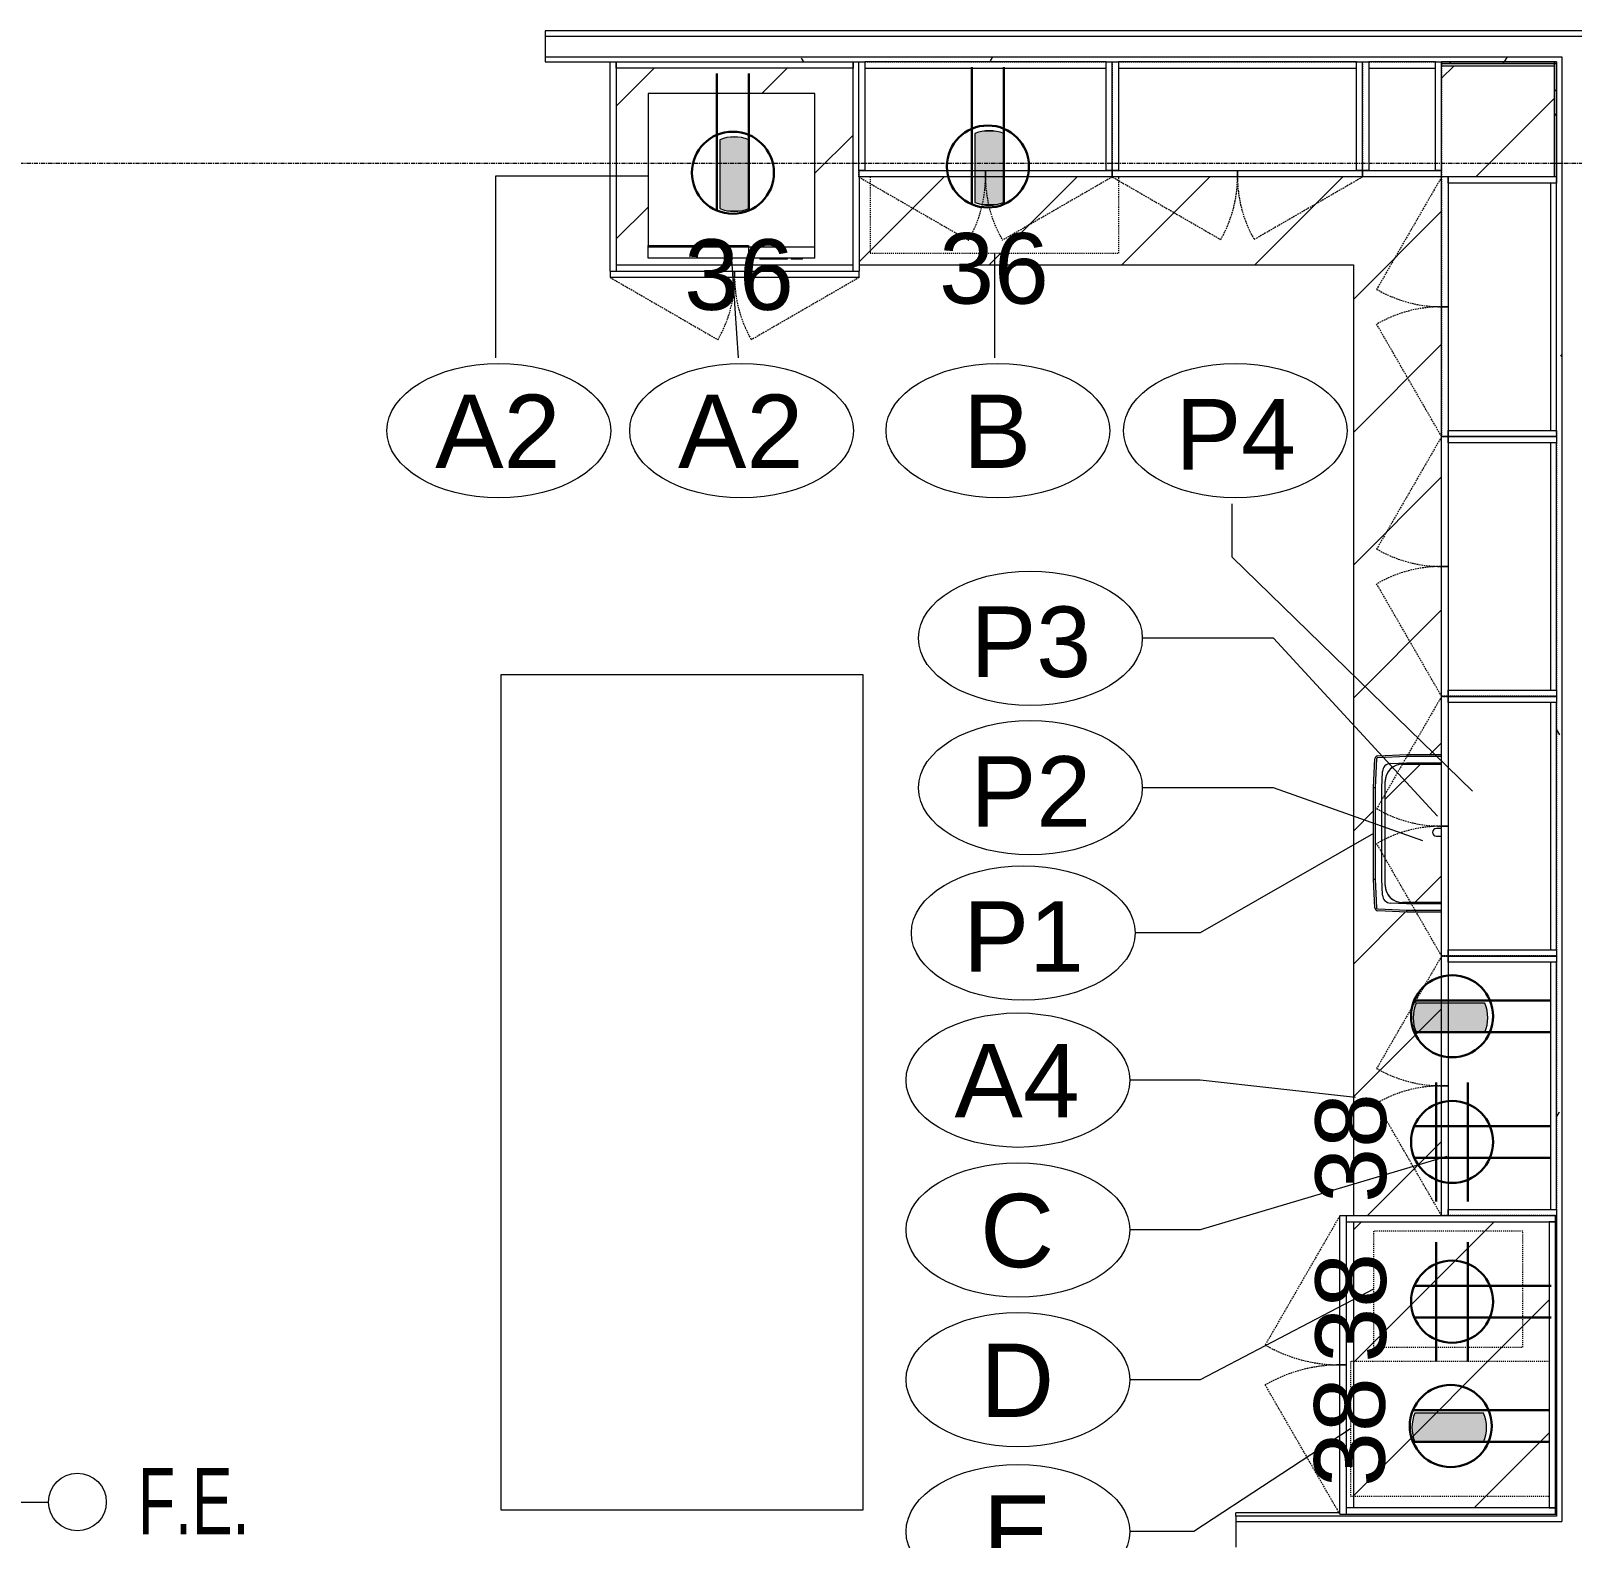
# Model space of a CAD drawing. Header units: inches. Extents: x -203 to 2070, y -968 to 768.
# Drawn here: x 995.4 to 1181.3, y -181.2 to 0.7 of the extents above; entities that cross this region are included whole.
import ezdxf

# ---------------------------------------------------------------- set-up
doc = ezdxf.new("R2010")
doc.units = ezdxf.units.IN
doc.header["$MEASUREMENT"] = 0
for name, pattern in [('Dash_2_', [0.25, 0.125, -0.125]), ('Grid Line 1_2_', [0.875, 0.5, -0.125, 0.125, -0.125]), ('Hidden', [0.28125, 0.1875, -0.09375])]:
    doc.linetypes.add(name, pattern=pattern)
for name, color, linetype, lineweight in [('A-ANNO-NOTE', 131, 'Continuous', 13), ('A-Flor-Eqpm', 7, 'Continuous', 9), ('A-WALL', 113, 'Continuous', 13), ('A-WALL-PATT', 111, 'Continuous', 13), ('I-WALL', 2, 'Continuous', 13), ('Jenner and Block 8fl_BB_dwg', 8, 'Continuous', 9), ('P-SANR-FIXT', 6, 'Continuous', 9), ('P-SANR-FIXT-IDEN', 2, 'Continuous', 9), ('Q-CASE', 31, 'Continuous', 13), ('Q-CASE-HDLN', 31, 'Dash_2_', 9), ('Q-SPCQ', 91, 'Continuous', 13), ('Q-SPCQ-HDLN', 91, 'Dash_2_', 9), ('Q-SPCQ-IDEN', 132, 'Continuous', 9), ('S-GRID', 1, 'Continuous', 9)]:
    doc.layers.add(name, color=color, linetype=linetype, lineweight=lineweight)
doc.styles.add('Arial', font='arial.ttf', dxfattribs={"height": 8.851796})
doc.styles.add('Arial Narrow', font='ARIALN.TTF', dxfattribs={"width": 0.8, "height": 8})
doc.styles.add('Swis721 Lt BT', font='swissl.ttf', dxfattribs={"height": 8.514638})
pattern_1 = [(45, (0, 0), (-8.01788, 8.01788), [])]
pattern_2 = [(0, (0, 0), (30.72, 7.68), [1.267, -21.773, 1.267, -21.773, -122.88]), (0, (0, 0), (30.72, 7.68), [-46.08, 1.267, -44.813, 1.267, -21.773, -53.76]), (0, (0, 0), (30.72, 7.68), [-115.2, 1.267, -14.093, 1.267, -37.133]), (120, (11.52, 3.84), (-22.011075, 22.7643), [1.267, -21.773, 1.267, -21.773, -122.88]), (120, (11.52, 3.84), (-22.011075, 22.7643), [-46.08, 1.267, -44.813, 1.267, -21.773, -53.76]), (120, (11.52, 3.84), (-22.011075, 22.7643), [-115.2, 1.267, -14.093, 1.267, -37.133]), (240, (15.36, 19.2), (-8.708925, -30.4443), [1.267, -21.773, 1.267, -21.773, -122.88]), (240, (15.36, 19.2), (-8.708925, -30.4443), [-46.08, 1.267, -44.813, 1.267, -21.773, -53.76]), (240, (15.36, 19.2), (-8.708925, -30.4443), [-115.2, 1.267, -14.093, 1.267, -37.133])]
pattern_3 = [(45, (0, 0), (-8.01223, 8.01223), []), (135, (0, 0), (-8.01223, -8.01223), [])]

# ---------------------------------------------------------------- blocks, each defined once
blk = doc.blocks.new('Casework 21 - Casework 13-4989505-LEVEL 8 - POWER _ SIGNAL')
at = {"layer": 'Q-CASE', "lineweight": 9}
for p, q in [((1095.76, -77.03), (1052.07, -77.03)), ((1052.07, -77.03), (1052.07, -177.78)), ((1095.76, -177.78), (1095.76, -77.03)), ((1052.07, -177.78), (1095.76, -177.78))]:
    blk.add_line(p, q, dxfattribs=at)
blk = doc.blocks.new('CW Cupbd Combined - Oven Tower 84_h x 24_d _2 Microwaves_-5697845-LEVEL 8 - POWER _ SIGNAL')
at = {"layer": 'Q-CASE', "linetype": 'Hidden', "lineweight": 9}
for p, q in [((2, 31.31), (15.01, 38.83)), ((32.06, 31.31), (19.04, 38.83))]:
    blk.add_line(p, q, dxfattribs=at)
at = {"layer": 'Q-CASE', "lineweight": 9}
for p, q in [((2, 31.31), (17.03, 31.31)), ((2, 31.31), (2, 30.56)), ((17.03, 30.56), (2, 30.56)), ((17.03, 30.56), (17.03, 31.31)), ((17.03, 31.31), (32.06, 31.31)), ((17.03, 31.31), (17.03, 30.56)), ((32.06, 30.56), (17.03, 30.56)), ((32.06, 30.56), (32.06, 31.31))]:
    blk.add_line(p, q, dxfattribs=at)
at = {"layer": 'Q-CASE', "lineweight": 20}
for p, q in [((2, 19.19), (2, 30.56)), ((2.75, 30.56), (2.75, 5.31)), ((31.31, 5.31), (31.31, 30.56)), ((32.06, 30.56), (32.06, 5.31)), ((2.75, 6.06), (31.31, 6.06)), ((2.75, 5.31), (2.75, 6.06)), ((31.31, 6.06), (31.31, 5.31)), ((2.75, 5.31), (2.06, 5.31)), ((31.31, 5.31), (2.75, 5.31)), ((32.06, 5.31), (31.31, 5.31))]:
    blk.add_line(p, q, dxfattribs=at)
at = {"layer": 'Q-CASE', "linetype": 'Hidden', "lineweight": 9}
for centre, start, end in [((2, 31.31), 359.5, 30), ((32.06, 31.31), 150, 180.5)]:
    blk.add_arc(centre, 15.03, start, end, dxfattribs=at)
blk = doc.blocks.new('CW Cupbd Ohead - 36_h x 13 7_8_d - 2 Doors - 1 Shelf-5169157-LEVEL 8 - POWER _ SIGNAL')
at = {"layer": 'Q-CASE', "lineweight": 9}
for p, q in [((2, -2.36), (2.75, -2.36)), ((2, -15.45), (2, -2.36)), ((2.75, -2.36), (2.75, -15.45)), ((31.83, -2.36), (2.75, -2.36)), ((2.75, -3.11), (31.83, -3.11)), ((31.83, -2.36), (32.58, -2.36)), ((31.83, -15.45), (31.83, -2.36)), ((32.58, -15.45), (32.58, -2.36)), ((2, -15.45), (17.29, -15.45)), ((2, -15.45), (2, -16.24)), ((2.75, -15.45), (2, -15.45)), ((17.29, -16.24), (2, -16.24)), ((17.29, -16.24), (17.29, -15.45)), ((17.29, -15.45), (32.58, -15.45)), ((17.29, -15.45), (17.29, -16.24)), ((32.58, -16.24), (17.29, -16.24)), ((32.58, -15.45), (31.83, -15.45)), ((32.58, -16.24), (32.58, -15.45))]:
    blk.add_line(p, q, dxfattribs=at)
at = {"layer": 'Q-CASE', "linetype": 'Hidden', "lineweight": 9}
for p, q in [((2, -16.24), (15.24, -23.88)), ((32.58, -16.24), (19.34, -23.88))]:
    blk.add_line(p, q, dxfattribs=at)
for centre, start, end in [((2, -16.24), 330, 0.5), ((32.58, -16.24), 179.5, 210)]:
    blk.add_arc(centre, 15.29, start, end, dxfattribs=at)
at = {"layer": 'Q-CASE-HDLN'}
for p, q in [((2, -16.24), (2, -2.36)), ((2, -2.36), (32.58, -2.36)), ((32.58, -2.36), (32.58, -16.24)), ((32.58, -16.24), (2, -16.24))]:
    blk.add_line(p, q, dxfattribs=at)
blk = doc.blocks.new('CW Cupbd Ohead - 36_h x 13 7_8_d - 2 Doors - 1 Shelf-5169179-LEVEL 8 - POWER _ SIGNAL')
at = {"layer": 'Q-CASE', "lineweight": 9}
for p, q in [((2, -2.36), (2.75, -2.36)), ((2, -15.45), (2, -2.36)), ((2.75, -2.36), (2.75, -15.45)), ((31.45, -2.36), (2.75, -2.36)), ((2.75, -3.11), (31.45, -3.11)), ((31.45, -2.36), (32.2, -2.36)), ((31.45, -15.45), (31.45, -2.36)), ((32.2, -15.45), (32.2, -2.36)), ((2, -15.45), (17.1, -15.45)), ((2, -15.45), (2, -16.24)), ((2.75, -15.45), (2, -15.45)), ((17.1, -16.24), (2, -16.24)), ((17.1, -16.24), (17.1, -15.45)), ((17.1, -15.45), (32.2, -15.45)), ((17.1, -15.45), (17.1, -16.24)), ((32.2, -16.24), (17.1, -16.24)), ((32.2, -15.45), (31.45, -15.45)), ((32.2, -16.24), (32.2, -15.45))]:
    blk.add_line(p, q, dxfattribs=at)
at = {"layer": 'Q-CASE', "linetype": 'Hidden', "lineweight": 9}
for p, q in [((2, -16.24), (15.07, -23.79)), ((32.2, -16.24), (19.12, -23.79))]:
    blk.add_line(p, q, dxfattribs=at)
for centre, start, end in [((2, -16.24), 330, 0.5), ((32.2, -16.24), 179.5, 210)]:
    blk.add_arc(centre, 15.1, start, end, dxfattribs=at)
at = {"layer": 'Q-CASE-HDLN'}
for p, q in [((2, -16.24), (2, -2.36)), ((2, -2.36), (32.2, -2.36)), ((32.2, -2.36), (32.2, -16.24)), ((32.2, -16.24), (2, -16.24))]:
    blk.add_line(p, q, dxfattribs=at)
blk = doc.blocks.new('CW Cupbd Ohead - 36_h x 13 7_8_d - 2 Doors - 1 Shelf-5204902-LEVEL 8 - POWER _ SIGNAL')
at = {"layer": 'Q-CASE', "lineweight": 9}
for p, q in [((2, -2.36), (2.75, -2.36)), ((2, -15.45), (2, -2.36)), ((2.75, -2.36), (2.75, -15.45)), ((32.57, -2.36), (2.75, -2.36)), ((2.75, -3.11), (32.57, -3.11)), ((32.57, -2.36), (33.32, -2.36)), ((32.57, -15.45), (32.57, -2.36)), ((33.32, -15.45), (33.32, -2.36)), ((2, -15.45), (17.66, -15.45)), ((2, -15.45), (2, -16.24)), ((2.75, -15.45), (2, -15.45)), ((17.66, -16.24), (2, -16.24)), ((17.66, -16.24), (17.66, -15.45)), ((17.66, -15.45), (33.32, -15.45)), ((17.66, -15.45), (17.66, -16.24)), ((33.32, -16.24), (17.66, -16.24)), ((33.32, -15.45), (32.57, -15.45)), ((33.32, -16.24), (33.32, -15.45))]:
    blk.add_line(p, q, dxfattribs=at)
at = {"layer": 'Q-CASE', "linetype": 'Hidden', "lineweight": 9}
for p, q in [((2, -16.24), (15.56, -24.07)), ((33.32, -16.24), (19.76, -24.07))]:
    blk.add_line(p, q, dxfattribs=at)
for centre, start, end in [((2, -16.24), 330, 0.5), ((33.32, -16.24), 179.5, 210)]:
    blk.add_arc(centre, 15.66, start, end, dxfattribs=at)
at = {"layer": 'Q-CASE-HDLN'}
for p, q in [((2, -16.24), (2, -2.36)), ((2, -2.36), (33.32, -2.36)), ((33.32, -2.36), (33.32, -16.24)), ((33.32, -16.24), (2, -16.24))]:
    blk.add_line(p, q, dxfattribs=at)
blk = doc.blocks.new('A-Microwave - 800 Watt-1_5CuFt-4748816-LEVEL 8 - POWER _ SIGNAL')
at = {"layer": 'Q-SPCQ', "lineweight": 9}
for p, q in [((17.11, -8.63), (-3.02, -8.63)), ((-3.02, -8.63), (-3.02, -27.13)), ((17.11, -27.13), (17.11, -8.63)), ((-3.02, -27), (9.11, -27)), ((-3.02, -28.5), (-3.02, -27)), ((-3.02, -27.13), (17.11, -27.13)), ((9.11, -27), (9.11, -28.5)), ((17.11, -28.5), (17.11, -27.13)), ((9.11, -28.5), (-3.02, -28.5)), ((17.11, -28.5), (9.11, -28.5)), ((10.48, -28.5), (10.48, -28.63)), ((11.86, -28.63), (10.48, -28.63)), ((11.86, -28.5), (11.86, -28.63)), ((11.92, -28.63), (11.86, -28.63)), ((11.92, -28.63), (11.92, -28.5)), ((12.42, -28.63), (11.92, -28.63)), ((12.42, -28.5), (12.42, -28.63)), ((13.79, -28.63), (12.42, -28.63)), ((13.79, -28.63), (13.79, -28.5)), ((14.23, -28.5), (14.23, -28.63)), ((15.61, -28.63), (14.23, -28.63)), ((15.61, -28.63), (15.61, -28.5))]:
    blk.add_line(p, q, dxfattribs=at)
blk = doc.blocks.new('A-Coffee Maker-generic - A-INDUSTRIAL ESPRESSO MACHINE-5164416-LEVEL 8 - POWER _ SIGNAL')
at = {"layer": 'Q-SPCQ-HDLN'}
for p, q in [((-15, -1.79), (-15, -11)), ((15, -11), (15, -1.79)), ((-15, -11), (15, -11))]:
    blk.add_line(p, q, dxfattribs=at)
blk = doc.blocks.new('A-Coffee Maker-generic - A-COUNTERTOP ICE NUGGET MAKER-5165122-LEVEL 8 - POWER _ SIGNAL')
at = {"layer": 'Q-SPCQ-HDLN'}
for p, q in [((-12, 8.125), (-12, -8.125)), ((12, 8.125), (-12, 8.125)), ((12, -8.125), (12, 8.125)), ((-12, -8.125), (12, -8.125))]:
    blk.add_line(p, q, dxfattribs=at)
blk = doc.blocks.new('A-Coffee Maker-generic - COUNTERTOP WATER COOLER-5167090-LEVEL 8 - POWER _ SIGNAL')
at = {"layer": 'Q-SPCQ-HDLN'}
for p, q in [((-7, 9), (-7, -9)), ((7, 9), (-7, 9)), ((7, -9), (7, 9)), ((-7, -9), (7, -9))]:
    blk.add_line(p, q, dxfattribs=at)
blk = doc.blocks.new('CW Cupbd Ohead - 36_h x 13 7_8_d - 2 Doors - 1 Shelf-5204912-LEVEL 8 - POWER _ SIGNAL')
at = {"layer": 'Q-CASE', "linetype": 'Hidden', "lineweight": 9}
for p, q in [((2, 16.24), (15.56, 24.07)), ((33.32, 16.24), (19.76, 24.07))]:
    blk.add_line(p, q, dxfattribs=at)
at = {"layer": 'Q-CASE', "lineweight": 9}
for p, q in [((2, 16.24), (17.66, 16.24)), ((2, 16.24), (2, 15.45)), ((17.66, 15.45), (2, 15.45)), ((2, 15.45), (2.75, 15.45)), ((2, 2.36), (2, 15.45)), ((2.75, 15.45), (2.75, 2.36)), ((17.66, 15.45), (17.66, 16.24)), ((17.66, 16.24), (33.32, 16.24)), ((17.66, 16.24), (17.66, 15.45)), ((33.32, 15.45), (17.66, 15.45)), ((32.57, 15.45), (33.32, 15.45)), ((32.57, 2.36), (32.57, 15.45)), ((33.32, 15.45), (33.32, 16.24)), ((33.32, 2.36), (33.32, 15.45)), ((2.75, 2.36), (2, 2.36)), ((32.57, 3.11), (2.75, 3.11)), ((2.75, 2.36), (32.57, 2.36)), ((33.32, 2.36), (32.57, 2.36))]:
    blk.add_line(p, q, dxfattribs=at)
at = {"layer": 'Q-CASE', "linetype": 'Hidden', "lineweight": 9}
for centre, start, end in [((2, 16.24), 359.5, 30), ((33.32, 16.24), 150, 180.5)]:
    blk.add_arc(centre, 15.66, start, end, dxfattribs=at)
at = {"layer": 'Q-CASE-HDLN'}
for p, q in [((33.32, 16.24), (2, 16.24)), ((2, 16.24), (2, 2.36)), ((33.32, 2.36), (33.32, 16.24)), ((2, 2.36), (33.32, 2.36))]:
    blk.add_line(p, q, dxfattribs=at)
blk = doc.blocks.new('CW Cupbd Ohead - 36_h x 13 7_8_d - FIXED PANEL-5169323-LEVEL 8 - POWER _ SIGNAL')
at = {"layer": 'Q-CASE', "lineweight": 9}
for p, q in [((2, -2.36), (2.75, -2.36)), ((2, -15.45), (2, -2.36)), ((2.75, -2.36), (2.75, -15.45)), ((10.77, -2.36), (2.75, -2.36)), ((2.75, -3.11), (10.77, -3.11)), ((10.77, -2.36), (11.52, -2.36)), ((10.77, -15.45), (10.77, -2.36)), ((11.52, -15.45), (11.52, -2.36)), ((2, -15.45), (11.52, -15.45)), ((2, -15.45), (2, -16.24)), ((2.75, -15.45), (2, -15.45)), ((11.52, -16.24), (2, -16.24)), ((11.52, -15.45), (10.77, -15.45)), ((11.52, -16.24), (11.52, -15.45))]:
    blk.add_line(p, q, dxfattribs=at)
at = {"layer": 'Q-CASE-HDLN'}
for p, q in [((2, -16.24), (2, -2.36)), ((2, -2.36), (11.52, -2.36)), ((11.52, -2.36), (11.52, -16.24)), ((11.52, -16.24), (2, -16.24))]:
    blk.add_line(p, q, dxfattribs=at)
blk = doc.blocks.new('P-Faucet-Counter - Vibrant Stainless-4259825-LEVEL 8 - POWER _ SIGNAL')
at = {"layer": 'P-SANR-FIXT'}
for p, q in [((-0.47, -7.25), (-0.47, -7.88)), ((0.47, -7.88), (0.47, -7.25))]:
    blk.add_line(p, q, dxfattribs=at)
blk.add_arc((0, -7.88), 0.467, 180, 360, dxfattribs=at)
blk = doc.blocks.new('CW Cupbd Combined - Oven Tower 84_h x 24_d TALL APPLIANCE CABINET-5204101-LEVEL 8 - POWER _ SIGNAL')
at = {"layer": 'Q-CASE', "lineweight": 20}
for p, q in [((2.75, -2.36), (2, -2.36)), ((2.75, -27.61), (2.75, -2.36)), ((37.25, -2.36), (2.75, -2.36)), ((2.75, -2.36), (2.75, -3.11)), ((2.75, -3.11), (37.25, -3.11)), ((38, -2.36), (37.25, -2.36)), ((37.25, -2.36), (37.25, -27.61)), ((37.25, -3.11), (37.25, -2.36)), ((38, -27.61), (38, -2.36)), ((2, -16.08), (2, -27.61))]:
    blk.add_line(p, q, dxfattribs=at)
at = {"layer": 'Q-CASE', "lineweight": 9}
for p, q in [((2, -27.61), (20, -27.61)), ((2, -27.61), (2, -28.36)), ((20, -28.36), (20, -27.61)), ((20, -27.61), (38, -27.61)), ((20, -27.61), (20, -28.36)), ((38, -28.36), (38, -27.61)), ((20, -28.36), (2, -28.36)), ((38, -28.36), (20, -28.36))]:
    blk.add_line(p, q, dxfattribs=at)
at = {"layer": 'Q-CASE', "linetype": 'Hidden', "lineweight": 9}
for p, q in [((2, -28.36), (17.58, -37.36)), ((38, -28.36), (22.41, -37.36))]:
    blk.add_line(p, q, dxfattribs=at)
for centre, start, end in [((2, -28.36), 330, 0.5), ((38, -28.36), 179.5, 210)]:
    blk.add_arc(centre, 18, start, end, dxfattribs=at)
blk = doc.blocks.new('TILE - TILE-5709016-LEVEL 8 - POWER _ SIGNAL')
at = {"layer": 'A-WALL-PATT', "lineweight": 9}
h = blk.add_hatch(dxfattribs=at)
h.set_pattern_fill('FP_3', color=256, style=0, pattern_type=2)
h.set_pattern_definition(pattern_3)
h.paths.add_polyline_path([(1171.3, -3.27), (1179.13, -3.27), (1179.13, -3.09), (1165.55, -3.09), (1165.55, -3.27), (1171.21, -3.27)], flags=0)
h = blk.add_hatch(dxfattribs=at)
h.set_pattern_fill('FP_3', color=256, style=0, pattern_type=2)
h.set_pattern_definition(pattern_3)
h.paths.add_polyline_path([(1179.42, -16.97), (1179.42, -3.09), (1179.13, -3.09), (1179.13, -16.97)], flags=0)
at = {"layer": 'A-WALL'}
for p, q in [((1179.42, -3.09), (1165.55, -3.09)), ((1165.55, -3.27), (1179.42, -3.27)), ((1179.13, -3.09), (1179.13, -16.97)), ((1179.42, -3.09), (1179.13, -3.09)), ((1179.42, -3.27), (1179.42, -3.09)), ((1179.42, -16.97), (1179.42, -3.09))]:
    blk.add_line(p, q, dxfattribs=at)
blk = doc.blocks.new('Jenner and Block 8fl_BB_dwg-4751915-LEVEL 8 - POWER _ SIGNAL')
at = {"layer": 'A-Flor-Eqpm'}
blk.add_line((993.73, -177.12), (997.1, -177.12), dxfattribs=at)
blk.add_circle((1000.58, -177.12), 3.48, dxfattribs=at)
at = {"layer": 'A-Flor-Eqpm', "insert": (1007.88, -173.01), "char_height": 8, "width": 15.9138, "attachment_point": 1, "line_spacing_factor": 0.968573, "style": 'Arial Narrow'}
blk.add_mtext('F.E.', dxfattribs=at)
blk = doc.blocks.new('Appliance_Specialty Equipment Tag - Standard-3515593-LEVEL 8 - POWER _ SIGNAL')
at = {"layer": 'Q-SPCQ-IDEN'}
blk.add_ellipse((-0.0499, 0.0037), major_axis=(-0.1406, 0), ratio=0.600473, dxfattribs=at)
blk = doc.blocks.new('Plumbing Equipment Tag - Standard-3394155-LEVEL 8 - POWER _ SIGNAL')
at = {"layer": 'P-SANR-FIXT-IDEN'}
blk.add_ellipse((-0.0499, 0.0037), major_axis=(-0.1406, 0), ratio=0.600473, dxfattribs=at)

msp = doc.modelspace()

# ---------------------------------------------------------------- hatches: boundary and pattern name
at = {"layer": 'A-ANNO-NOTE', "lineweight": 9}
for points in [[(1078.65, -20.86), (1078.65, -12.43), (1078.48, -12.49), (1078.61, -19.04)], [(1078.65, -20.86), (1078.48, -12.49), (1078.48, -20.79)], [(1078.65, -20.86), (1081.8, -20.86), (1079.16, -12.27), (1078.76, -19.04)], [(1078.65, -20.86), (1079.16, -12.27), (1078.65, -12.43), (1078.65, -19.04)], [(1081.8, -20.86), (1081.2, -12.25), (1079.16, -12.27), (1081.24, -19.04)], [(1079.25, -12.25), (1080.85, -12.19), (1080.14, -12.14)], [(1081.2, -12.25), (1080.85, -12.19), (1079.25, -12.25)], [(1081.8, -20.86), (1081.29, -12.27), (1081.2, -12.25), (1081.67, -19.04)], [(1081.8, -20.86), (1081.8, -12.43), (1081.29, -12.27), (1081.69, -19.04)], [(1081.8, -20.86), (1081.97, -12.49), (1081.8, -12.43), (1081.8, -19.04)], [(1081.8, -20.86), (1081.97, -20.79), (1081.97, -12.49), (1081.84, -19.04)], [(1109.41, -20.11), (1109.41, -11.68), (1109.24, -11.74)], [(1109.41, -20.11), (1109.24, -11.74), (1109.24, -20.04)], [(1109.41, -20.11), (1112.05, -11.52), (1111.96, -11.5)], [(1109.41, -20.11), (1111.96, -11.5), (1109.92, -11.52)], [(1112.56, -20.11), (1112.05, -11.52), (1109.41, -20.11)], [(1109.41, -20.11), (1109.92, -11.52), (1109.41, -11.68)], [(1110.01, -11.5), (1111.96, -11.5), (1110.89, -11.39)], [(1111.96, -11.5), (1111.61, -11.44), (1111.07, -11.39)], [(1112.56, -20.11), (1112.56, -11.68), (1112.05, -11.52)], [(1112.56, -20.11), (1112.73, -11.74), (1112.56, -11.68)], [(1112.56, -20.11), (1112.73, -20.04), (1112.73, -11.74)], [(1112.13, -20.24), (1112.56, -20.11), (1109.41, -20.11)], [(1112.13, -20.24), (1109.41, -20.11), (1109.75, -20.22)], [(1111.52, -20.36), (1112.13, -20.24), (1109.83, -20.24)], [(1110.72, -20.38), (1111.52, -20.36), (1109.83, -20.24)], [(1078.99, -20.97), (1081.8, -20.86), (1078.65, -20.86)], [(1081.46, -20.97), (1081.8, -20.86), (1078.99, -20.97)], [(1080.49, -21.13), (1081.37, -20.99), (1079.07, -20.99)], [(1080.49, -21.13), (1079.07, -20.99), (1079.96, -21.13)], [(1080.49, -21.13), (1080.94, -21.09), (1081.37, -20.99)], [(1162.41, -119.98), (1170.84, -116.83), (1162.14, -118.85)], [(1162.14, -118.85), (1170.84, -116.83), (1162.19, -117.6)], [(1162.19, -117.6), (1170.84, -116.83), (1162.29, -117.17)], [(1162.29, -117.17), (1170.84, -116.83), (1170.8, -116.74), (1165.24, -117.02)], [(1162.29, -117.17), (1170.8, -116.74), (1162.44, -116.74)], [(1162.41, -119.98), (1171.1, -117.95), (1170.84, -116.83), (1165.24, -118.92)], [(1170.8, -116.74), (1162.47, -116.66), (1162.44, -116.74), (1165.24, -116.74)], [(1170.8, -116.74), (1170.77, -116.66), (1165.24, -116.69)], [(1171.1, -117.95), (1170.99, -117.34), (1170.84, -116.83)], [(1162.41, -119.98), (1171.05, -119.2), (1171.1, -117.95), (1165.24, -119.32)], [(1171.05, -119.2), (1171.12, -118.31), (1171.1, -117.95)], [(1162.41, -119.98), (1170.95, -119.64), (1171.05, -119.2), (1165.24, -119.72)], [(1162.44, -120.06), (1170.95, -119.64), (1162.41, -119.98)], [(1170.8, -120.06), (1170.95, -119.64), (1162.44, -120.06), (1165.24, -120.06)], [(1162.47, -120.14), (1170.8, -120.06), (1162.44, -120.06)], [(1170.77, -120.14), (1170.8, -120.06), (1165.24, -120.14)], [(1161.99, -167.39), (1170.89, -167.04), (1162.25, -166.26)], [(1170.89, -168.64), (1170.89, -167.04), (1161.99, -167.39), (1165.24, -167.85)], [(1170.79, -166.6), (1162.28, -166.18), (1162.25, -166.26), (1165.24, -166.38)], [(1170.89, -167.04), (1170.79, -166.6), (1162.25, -166.26), (1165.24, -166.53)], [(1165.24, -166.18), (1170.65, -166.18), (1162.32, -166.1), (1162.28, -166.18)], [(1170.79, -166.6), (1170.65, -166.18), (1162.28, -166.18), (1165.24, -166.33)], [(1170.65, -166.18), (1170.62, -166.1), (1165.24, -166.12)], [(1170.89, -168.64), (1170.97, -167.75), (1170.89, -167.04)], [(1162.04, -168.64), (1170.89, -168.64), (1161.99, -167.39)], [(1170.79, -169.07), (1170.89, -168.64), (1162.04, -168.64), (1165.24, -168.8)], [(1162.32, -169.58), (1170.79, -169.07), (1162.04, -168.64)], [(1162.32, -169.58), (1170.65, -169.5), (1170.79, -169.07), (1165.24, -169.4)], [(1170.62, -169.58), (1170.65, -169.5), (1165.24, -169.58)]]:
    msp.add_hatch(color=256, dxfattribs=at).paths.add_polyline_path(points, flags=0)
at = {"layer": 'A-WALL-PATT', "lineweight": 9}
h = msp.add_hatch(dxfattribs=at)
h.set_pattern_fill('FP_1', color=256, style=0, pattern_type=2)
h.set_pattern_definition(pattern_2)
h.paths.add_polyline_path([(1179.42, -3.09), (1180.05, -3.09), (1180.05, -2.47), (1057.42, -2.47), (1057.42, -3.09), (1171.3, -3.09)], flags=0)
h.paths.add_polyline_path([(1183.17, -3.09), (1194.42, -3.09), (1194.42, -2.47), (1182.55, -2.47), (1182.55, -3.09)], flags=0)
h = msp.add_hatch(dxfattribs=at)
h.set_pattern_fill('FP_1', color=256, style=0, pattern_type=2)
h.set_pattern_definition(pattern_2)
h.paths.add_polyline_path([(1179.42, -178.53), (1180.05, -178.53), (1180.05, -3.09), (1179.42, -3.09), (1179.42, -178.28)], flags=0)
at = {"layer": 'Q-CASE', "lineweight": 9}
h = msp.add_hatch(dxfattribs=at)
h.set_pattern_fill('FP_2', color=256, style=0, pattern_type=2)
h.set_pattern_definition(pattern_1)
h.paths.add_polyline_path([(1179.27, -178.28), (1179.42, -178.28), (1179.42, -142.28), (1179.27, -142.28), (1179.27, -177.53)], flags=0)
h.paths.add_polyline_path([(1178.52, -177.53), (1178.52, -143.03), (1154.9, -143.03), (1154.94, -177.53), (1165.24, -177.53)], flags=0)
h.paths.add_polyline_path([(1165.55, -16.97), (1179.13, -16.97), (1179.13, -3.59), (1165.55, -3.59), (1165.55, -16.18)], flags=0)
h.paths.add_polyline_path([(1165.24, -142.28), (1165.55, -142.28), (1165.55, -105.66), (1160.77, -105.63), (1157.75, -105.46), (1157.6, -105.39), (1157.49, -105.13), (1157.33, -101.18), (1157.33, -90.64), (1157.53, -87.07), (1157.65, -86.9), (1157.85, -86.81), (1161.87, -86.66), (1165.55, -86.66), (1165.55, -16.97), (1095.29, -16.97), (1095.29, -27.59), (1154.9, -27.59), (1154.9, -142.28), (1161.73, -142.28)], flags=0)
h.paths.add_polyline_path([(1088, -27.59), (1094.54, -27.59), (1094.54, -3.84), (1065.98, -3.84), (1065.98, -27.59), (1087.87, -27.59)], flags=0)
h.paths.add_polyline_path([(1084.7, -26.89), (1083.33, -26.89), (1083.33, -26.76), (1069.82, -26.76), (1069.82, -6.89), (1089.95, -6.89), (1089.95, -26.76), (1088.45, -26.76), (1088.45, -26.89), (1087.08, -26.89), (1087.08, -26.76), (1086.64, -26.76), (1086.64, -26.89), (1084.76, -26.89)], flags=0)
h = msp.add_hatch(dxfattribs=at)
h.set_pattern_fill('FP_2', color=256, style=0, pattern_type=2)
h.set_pattern_definition(pattern_1)
h.paths.add_polyline_path([(1161.32, -104.5), (1165.55, -104.5), (1165.55, -96.51), (1164.91, -96.51), (1164.68, -96.45), (1164.51, -96.28), (1164.45, -96.04), (1164.51, -95.81), (1164.68, -95.64), (1164.91, -95.58), (1165.55, -95.58), (1165.55, -87.81), (1160.83, -87.81), (1159.95, -88.02), (1159.35, -88.42), (1159.02, -88.86), (1158.81, -89.36), (1158.74, -89.91), (1158.74, -102.41), (1158.95, -103.28), (1159.37, -103.9), (1159.78, -104.22), (1160.29, -104.43), (1160.83, -104.5)], flags=0)

# ---------------------------------------------------------------- linework, layer by layer
at = {"layer": 'A-ANNO-NOTE', "lineweight": 30}
for p, q in [((1078.13, -4.49), (1078.13, -21.02)), ((1081.97, -4.49), (1081.97, -21.02)), ((1108.89, -3.74), (1108.89, -20.27)), ((1112.73, -3.74), (1112.73, -20.27)), ((1178.77, -116.31), (1162.24, -116.31)), ((1178.77, -120.14), (1162.24, -120.14)), ((1164.89, -140.56), (1164.89, -126.21)), ((1168.72, -140.56), (1168.72, -126.21)), ((1178.77, -131.47), (1162.24, -131.47)), ((1178.77, -135.3), (1162.24, -135.3)), ((1164.89, -159.84), (1164.89, -145.49)), ((1168.72, -159.84), (1168.72, -145.49)), ((1178.77, -150.75), (1162.24, -150.75)), ((1178.77, -154.58), (1162.24, -154.58)), ((1178.61, -165.75), (1162.09, -165.75)), ((1178.61, -169.58), (1162.09, -169.58))]:
    msp.add_line(p, q, dxfattribs=at)
at = {"layer": 'A-ANNO-NOTE', "lineweight": 9}
for p, q in [((1078.48, -12.49), (1078.48, -20.79)), ((1081.97, -20.79), (1081.97, -12.49)), ((1109.24, -11.74), (1109.24, -20.04)), ((1112.73, -20.04), (1112.73, -11.74)), ((1170.77, -116.66), (1162.47, -116.66)), ((1162.47, -120.14), (1170.77, -120.14)), ((1170.62, -166.1), (1162.32, -166.1)), ((1162.32, -169.58), (1170.62, -169.58))]:
    msp.add_line(p, q, dxfattribs=at)
at = {"layer": 'A-ANNO-NOTE', "lineweight": 30}
for centre in [(1110.81, -15.71), (1080.05, -16.46), (1166.81, -118.23), (1166.81, -133.38), (1166.81, -152.66), (1166.65, -167.66)]:
    msp.add_circle(centre, 4.95, dxfattribs=at)
at = {"layer": 'A-ANNO-NOTE', "lineweight": 9}
for centre, start, end in [((1080.22, -16.64), 67.2244, 112.7756), ((1110.98, -15.89), 67.2244, 112.7756), ((1110.98, -15.89), 247.2244, 292.7756), ((1080.22, -16.64), 247.2244, 292.7756), ((1166.62, -118.4), 157.2244, 202.7756), ((1166.62, -118.4), 337.2244, 22.7756), ((1166.47, -167.84), 157.2244, 202.7756), ((1166.47, -167.84), 337.2244, 22.7756)]:
    msp.add_arc(centre, 4.5, start, end, dxfattribs=at)
at = {"layer": 'A-WALL'}
for p, q in [((1057.42, 0.03), (1194.42, 0.03)), ((1057.42, -2.47), (1180.05, -2.47)), ((1180.05, -2.47), (1180.05, -179.16)), ((1140.73, -179.16), (1180.05, -179.16))]:
    msp.add_line(p, q, dxfattribs=at)
at = {"layer": 'A-WALL', "lineweight": 9}
for p in [(1140.73, -178.53), (1153.27, -178.14)]:
    msp.add_line(p, (1140.73, -178.14), dxfattribs=at)
at = {"layer": 'I-WALL'}
for p, q in [((1194.42, 0.66), (1057.42, 0.66)), ((1057.42, 0.66), (1057.42, -3.09)), ((1057.42, -3.09), (1095.23, -3.09)), ((1165.55, -3.09), (1179.42, -3.09)), ((1179.42, -3.09), (1179.42, -16.97)), ((1179.42, -142.28), (1179.42, -178.53)), ((1179.42, -178.53), (1140.73, -178.53)), ((1140.73, -178.53), (1140.73, -182.28))]:
    msp.add_line(p, q, dxfattribs=at)
at = {"layer": 'P-SANR-FIXT'}
for p, q in [((1157.33, -90.64), (1157.49, -87.17)), ((1157.7, -87.18), (1157.55, -90.64)), ((1157.84, -86.81), (1161.37, -86.66)), ((1161.37, -86.87), (1157.85, -87.03)), ((1161.37, -86.66), (1165.55, -86.66)), ((1161.37, -86.66), (1161.37, -86.87)), ((1165.55, -86.87), (1161.37, -86.87)), ((1158.33, -90.65), (1158.42, -88.69)), ((1159.37, -87.74), (1161.32, -87.65)), ((1160.83, -87.81), (1165.55, -87.81)), ((1160.83, -87.81), (1165.55, -87.81)), ((1161.32, -87.65), (1165.55, -87.65)), ((1157.33, -90.64), (1157.55, -90.64)), ((1157.33, -101.67), (1157.33, -90.64)), ((1157.55, -90.64), (1157.55, -101.67)), ((1158.33, -101.66), (1158.33, -90.65)), ((1158.74, -102.41), (1158.74, -89.91)), ((1158.74, -102.41), (1158.74, -89.91)), ((1157.33, -101.67), (1157.55, -101.67)), ((1157.49, -105.14), (1157.33, -101.67)), ((1157.55, -101.67), (1157.7, -105.13)), ((1158.42, -103.62), (1158.33, -101.66)), ((1161.37, -105.66), (1157.84, -105.5)), ((1157.85, -105.28), (1161.37, -105.44)), ((1161.32, -104.66), (1159.37, -104.57)), ((1165.55, -104.5), (1160.83, -104.5)), ((1165.55, -104.5), (1160.83, -104.5)), ((1165.55, -104.66), (1161.32, -104.66)), ((1161.37, -105.66), (1161.37, -105.44)), ((1161.37, -105.44), (1165.55, -105.44)), ((1165.55, -105.66), (1161.37, -105.66))]:
    msp.add_line(p, q, dxfattribs=at)
for centre, radius, start, end in [((1157.86, -87.18), 0.371, 92.5667, 177.4333), ((1157.86, -87.18), 0.156, 92.5667, 177.4333), ((1159.41, -88.73), 0.995, 92.5667, 177.4333), ((1160.83, -89.91), 2.1, 90, 180), ((1160.83, -89.91), 2.1, 90, 180), ((1160.83, -89.91), 2.1, 160.0288, 180), ((1160.83, -89.91), 2.1, 115.0288, 154.9712), ((1160.83, -89.91), 2.1, 90, 109.9712), ((1159.41, -103.58), 0.995, 182.5667, 267.4333), ((1160.83, -102.41), 2.1, 180, 199.9712), ((1160.83, -102.41), 2.1, 180, 270), ((1160.83, -102.41), 2.1, 180, 270), ((1160.83, -102.41), 2.1, 205.0288, 244.9712), ((1157.86, -105.13), 0.371, 182.5667, 267.4333), ((1157.86, -105.13), 0.156, 182.5667, 267.4333), ((1160.83, -102.41), 2.1, 250.0288, 270)]:
    msp.add_arc(centre, radius, start, end, dxfattribs=at)
at = {"layer": 'P-SANR-FIXT-IDEN'}
for p, q in [((1140.26, -62.85), (1140.26, -56.39)), ((1169.27, -91.09), (1140.26, -62.85)), ((1145.25, -72.61), (1129.45, -72.61)), ((1165.05, -94.08), (1145.25, -72.61)), ((1145.25, -90.66), (1129.45, -90.66)), ((1163.27, -97.07), (1145.25, -90.66)), ((1157.33, -96.16), (1136.43, -108.17)), ((1136.43, -108.17), (1128.58, -108.17))]:
    msp.add_line(p, q, dxfattribs=at)
at = {"layer": 'Q-CASE', "lineweight": 9}
for p, q in [((1179.13, -3.59), (1165.55, -3.59)), ((1065.98, -27.59), (1094.54, -27.59)), ((1095.29, -27.59), (1154.9, -27.59)), ((1154.9, -27.59), (1154.9, -142.28)), ((1154.9, -143.03), (1154.9, -177.53)), ((1179.27, -178.28), (1179.42, -178.28))]:
    msp.add_line(p, q, dxfattribs=at)
at = {"layer": 'Q-SPCQ-IDEN'}
for p, q in [((1051.4, -16.89), (1051.4, -38.78)), ((1069.82, -16.89), (1051.4, -16.89)), ((1079.89, -26.89), (1080.69, -38.78)), ((1111.61, -26.18), (1111.61, -38.78)), ((1136.43, -125.93), (1127.95, -125.93)), ((1155.15, -128.04), (1136.43, -125.93)), ((1166.17, -135.16), (1136.43, -144)), ((1136.43, -144), (1127.95, -144)), ((1157.33, -151.16), (1136.43, -162.07)), ((1136.43, -162.07), (1127.95, -162.07)), ((1154.56, -167.99), (1135.65, -180.39)), ((1135.65, -180.39), (1127.95, -180.39))]:
    msp.add_line(p, q, dxfattribs=at)
at = {"layer": 'S-GRID', "linetype": 'Grid Line 1_2_'}
msp.add_line((-203.03, -15.31), (2046, -15.31), dxfattribs=at)

# ---------------------------------------------------------------- block references
at = {"layer": 'A-WALL', "lineweight": 9}
msp.add_blockref('TILE - TILE-5709016-LEVEL 8 - POWER _ SIGNAL', (0, 0), dxfattribs=at)
at = {"layer": 'Jenner and Block 8fl_BB_dwg', "color": 7}
msp.add_blockref('Jenner and Block 8fl_BB_dwg-4751915-LEVEL 8 - POWER _ SIGNAL', (0.4, 0.29), dxfattribs=at)
at = {"layer": 'P-SANR-FIXT', "rotation": 269.9999999999997}
msp.add_blockref('P-Faucet-Counter - Vibrant Stainless-4259825-LEVEL 8 - POWER _ SIGNAL', (1172.8, -96.04), dxfattribs=at)
at = {"layer": 'P-SANR-FIXT-IDEN', "xscale": 95.99999999999994, "yscale": 95.99999999999994, "zscale": 95.99999999999994}
for p in [(1145.45, -47.94), (1120.73, -72.97), (1120.73, -91.02), (1119.87, -108.53)]:
    msp.add_blockref('Plumbing Equipment Tag - Standard-3394155-LEVEL 8 - POWER _ SIGNAL', p, dxfattribs=at)
at = {"layer": 'Q-CASE', "lineweight": 9}
for name, p, rotation in [('CW Cupbd Combined - Oven Tower 84_h x 24_d _2 Microwaves_-5697845-LEVEL 8 - POWER _ SIGNAL', (1097.29, 2.22), 180), ('CW Cupbd Ohead - 36_h x 13 7_8_d - 2 Doors - 1 Shelf-5204912-LEVEL 8 - POWER _ SIGNAL', (1181.78, -50.29), 90.00000000000688), ('CW Cupbd Ohead - 36_h x 13 7_8_d - 2 Doors - 1 Shelf-5204902-LEVEL 8 - POWER _ SIGNAL', (1181.78, -46.3), 269.9999999999994), ('CW Cupbd Ohead - 36_h x 13 7_8_d - 2 Doors - 1 Shelf-5204902-LEVEL 8 - POWER _ SIGNAL', (1181.78, -77.63), 269.9999999999994), ('CW Cupbd Ohead - 36_h x 13 7_8_d - 2 Doors - 1 Shelf-5204902-LEVEL 8 - POWER _ SIGNAL', (1181.78, -108.96), 269.9999999999997), ('CW Cupbd Combined - Oven Tower 84_h x 24_d TALL APPLIANCE CABINET-5204101-LEVEL 8 - POWER _ SIGNAL', (1181.63, -140.29), 270.0000000000004)]:
    msp.add_blockref(name, p, dxfattribs=dict(at, rotation=rotation))
for name, p in [('CW Cupbd Ohead - 36_h x 13 7_8_d - 2 Doors - 1 Shelf-5169157-LEVEL 8 - POWER _ SIGNAL', (1093.23, -0.73)), ('CW Cupbd Ohead - 36_h x 13 7_8_d - 2 Doors - 1 Shelf-5169179-LEVEL 8 - POWER _ SIGNAL', (1123.82, -0.73)), ('CW Cupbd Ohead - 36_h x 13 7_8_d - FIXED PANEL-5169323-LEVEL 8 - POWER _ SIGNAL', (1154.02, -0.73)), ('Casework 21 - Casework 13-4989505-LEVEL 8 - POWER _ SIGNAL', (0, 0))]:
    msp.add_blockref(name, p, dxfattribs=at)
at = {"layer": 'Q-SPCQ', "lineweight": 9}
for name, p in [('A-Microwave - 800 Watt-1_5CuFt-4748816-LEVEL 8 - POWER _ SIGNAL', (1072.84, 1.74)), ('A-Coffee Maker-generic - A-INDUSTRIAL ESPRESSO MACHINE-5164416-LEVEL 8 - POWER _ SIGNAL', (1111.61, -15.18)), ('A-Coffee Maker-generic - A-COUNTERTOP ICE NUGGET MAKER-5165122-LEVEL 8 - POWER _ SIGNAL', (1166.56, -167.99))]:
    msp.add_blockref(name, p, dxfattribs=at)
at = {"layer": 'Q-SPCQ', "lineweight": 9, "rotation": 270.0000000000006}
msp.add_blockref('A-Coffee Maker-generic - COUNTERTOP WATER COOLER-5167090-LEVEL 8 - POWER _ SIGNAL', (1166.33, -151.16), dxfattribs=at)
at = {"layer": 'Q-SPCQ-IDEN', "xscale": 95.99999999999994, "yscale": 95.99999999999994, "zscale": 95.99999999999994}
for p in [(1056.6, -47.94), (1085.89, -47.94), (1116.81, -47.94), (1119.23, -126.29), (1119.23, -144.36), (1119.23, -162.43), (1119.23, -180.75)]:
    msp.add_blockref('Appliance_Specialty Equipment Tag - Standard-3515593-LEVEL 8 - POWER _ SIGNAL', p, dxfattribs=at)

# ---------------------------------------------------------------- texts
at = {"layer": 'A-ANNO-NOTE', "lineweight": 9, "char_height": 8.515, "width": 15.12, "attachment_point": 2, "line_spacing_factor": 1.00667, "style": 'Swis721 Lt BT'}
for insert in [(1111.55, -23.74), (1080.79, -24.49)]:
    msp.add_mtext('36', dxfattribs=dict(at, insert=insert))
at = {"layer": 'A-ANNO-NOTE', "lineweight": 9, "char_height": 8.515, "width": 15.12, "attachment_point": 2, "rotation": 90, "line_spacing_factor": 1.00667, "style": 'Swis721 Lt BT'}
for insert in [(1150.32, -134.12), (1150.32, -153.4), (1150.17, -168.4)]:
    msp.add_mtext('38', dxfattribs=dict(at, insert=insert))
at = {"layer": 'P-SANR-FIXT-IDEN', "char_height": 8.515, "width": 16.2, "attachment_point": 2, "line_spacing_factor": 1.00667, "style": 'Swis721 Lt BT'}
for s, insert in [('P4', (1140.71, -43.76)), ('P3', (1115.99, -68.79)), ('P2', (1115.99, -86.85)), ('P1', (1115.12, -104.35))]:
    msp.add_mtext(s, dxfattribs=dict(at, insert=insert))
at = {"layer": 'Q-SPCQ-IDEN', "attachment_point": 2, "line_spacing_factor": 0.938532, "style": 'Arial'}
for s, insert, char_height, width in [('A2', (1051.7, -43.23), 8.852, 18.036), ('A2', (1080.99, -43.23), 8.852, 18.036), ('B', (1111.91, -43.23), 8.85, 9.828), ('A4', (1114.34, -121.57), 8.852, 18.036), ('C', (1114.34, -139.65), 8.85, 10.584), ('D', (1114.34, -157.71), 8.85, 10.584), ('E', (1114.34, -176.03), 8.85, 9.828)]:
    msp.add_mtext(s, dxfattribs=dict(at, insert=insert, char_height=char_height, width=width))

doc.saveas('drawing.dxf')
